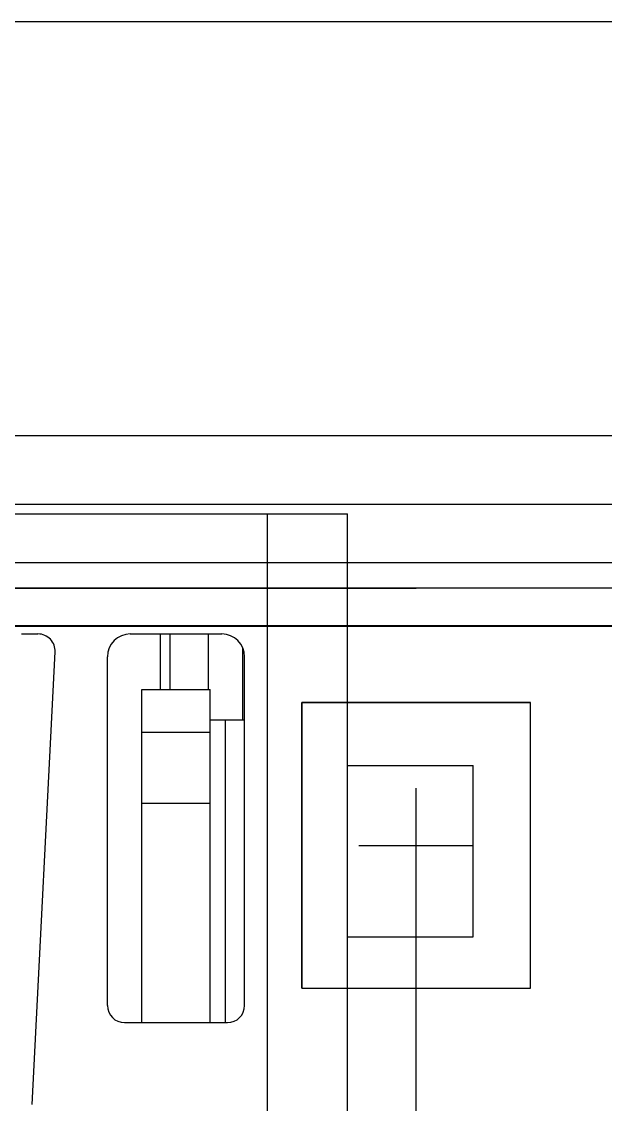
# Model space of a CAD drawing. Extents: x 28 to 300, y 18 to 330.
# Drawn here: x 227.58 to 232.68, y 190.3 to 199.77 of the extents above; entities that cross this region are included whole.
import ezdxf

# ---------------------------------------------------------------- set-up
doc = ezdxf.new("R2010")
doc.units = 0
for name, color, linetype in [('DRILLDRAWING', 1, 'CONTINUOUS'), ('INTERNALPLANE1', 76, 'CONTINUOUS'), ('INTERNALPLANE6', 136, 'CONTINUOUS'), ('KEEPOUTLAYER', 6, 'CONTINUOUS'), ('MECHANICAL1', 6, 'CONTINUOUS'), ('MECHANICAL14', 56, 'CONTINUOUS'), ('MECHANICAL8', 56, 'CONTINUOUS'), ('MECHANICAL9', 56, 'CONTINUOUS'), ('MIDLAYER1', 16, 'CONTINUOUS'), ('MIDLAYER3', 90, 'CONTINUOUS'), ('TOPLAYER', 1, 'CONTINUOUS'), ('TOPOVERLAY', 2, 'CONTINUOUS'), ('TOPPASTE', 8, 'CONTINUOUS'), ('TOPSOLDER', 216, 'CONTINUOUS')]:
    doc.layers.add(name, color=color, linetype=linetype)

msp = doc.modelspace()

# ---------------------------------------------------------------- linework, layer by layer
at = {"layer": 'DRILLDRAWING'}
msp.add_line((165.5596, 199.771), (248.6606, 199.771), dxfattribs=at)
at = {"layer": 'INTERNALPLANE1'}
for p, q in [((77.2998, 195.5495), (248.6998, 195.5495)), ((203.997, 195.039), (248.1894, 195.039))]:
    msp.add_line(p, q, dxfattribs=at)
at = {"layer": 'INTERNALPLANE6'}
for p, q in [((77.2998, 195.5495), (248.6998, 195.5495)), ((77.8103, 195.039), (248.1894, 195.039))]:
    msp.add_line(p, q, dxfattribs=at)
at = {"layer": 'KEEPOUTLAYER'}
msp.add_line((77.724, 194.818), (248.0386, 194.818), dxfattribs=at)
at = {"layer": 'MECHANICAL1'}
msp.add_line((77.2998, 195.5495), (248.6998, 195.5495), dxfattribs=at)
at = {"layer": 'MECHANICAL14'}
for p, q in [((222.7256, 195.4643), (230.4256, 195.4643)), ((229.7256, 186.2643), (229.7256, 195.4643)), ((230.4256, 186.9643), (230.4256, 195.4643)), ((227.5756, 194.4143), (227.7183, 194.4143)), ((228.5256, 194.4143), (229.3256, 194.4143)), ((228.789, 193.9294), (228.789, 194.4143)), ((228.8756, 193.9294), (228.8756, 194.4143)), ((229.2088, 193.9294), (229.2088, 194.4143)), ((229.5088, 193.6643), (229.5088, 194.2902)), ((227.6676, 190.2991), (227.8681, 194.2567)), ((228.3256, 191.1643), (228.3256, 194.2143)), ((229.5256, 191.1643), (229.5256, 194.2143)), ((228.6256, 193.9294), (229.2256, 193.9294)), ((228.6256, 191.0143), (228.6256, 193.9294)), ((229.2256, 191.0143), (229.2256, 193.9294)), ((229.2256, 193.6643), (229.5256, 193.6643)), ((229.3586, 191.0143), (229.3586, 193.6643)), ((228.6256, 193.5552), (229.2256, 193.5552)), ((230.4256, 193.2643), (231.5256, 193.2643)), ((231.5256, 191.7643), (231.5256, 193.2643)), ((228.6256, 192.9326), (229.2256, 192.9326)), ((230.4256, 191.7643), (231.5256, 191.7643)), ((228.4756, 191.0143), (229.3756, 191.0143))]:
    msp.add_line(p, q, dxfattribs=at)
for centre, radius, start, end in [((227.7183, 194.2643), 0.15, 357.09863, 90), ((228.5256, 194.2143), 0.2, 90, 180), ((229.3256, 194.2143), 0.2, 0, 90), ((228.4756, 191.1643), 0.15, 180, 270), ((229.3756, 191.1643), 0.15, 270, 360)]:
    msp.add_arc(centre, radius, start, end, dxfattribs=at)
at = {"layer": 'MECHANICAL8'}
for p, q in [((226.5756, 194.8143), (231.0256, 194.8143)), ((230.0256, 191.3143), (230.0256, 193.8143)), ((230.0256, 193.8143), (232.0256, 193.8143)), ((232.0256, 191.3143), (232.0256, 193.8143)), ((231.0256, 192.5643), (231.0256, 193.0643)), ((230.5256, 192.5643), (231.0256, 192.5643)), ((231.0256, 192.5643), (231.5256, 192.5643)), ((231.0256, 192.0643), (231.0256, 192.5643)), ((230.0256, 191.3143), (232.0256, 191.3143))]:
    msp.add_line(p, q, dxfattribs=at)
at = {"layer": 'MECHANICAL9'}
msp.add_line((198.3838, 196.1495), (249.2998, 196.1495), dxfattribs=at)
at = {"layer": 'MIDLAYER1'}
msp.add_line((166.2126, 194.4397), (247.6352, 194.4915), dxfattribs=at)
at = {"layer": 'MIDLAYER3'}
msp.add_line((166.0832, 194.4747), (247.6588, 194.4915), dxfattribs=at)
at = {"layer": 'TOPLAYER'}
for p, q in [((232.0256, 193.8143), (230.0256, 193.8143)), ((230.0256, 193.8143), (230.0256, 191.3143)), ((232.0256, 191.3143), (232.0256, 193.8143)), ((231.0256, 187.0643), (231.0256, 192.5643)), ((230.0256, 191.3143), (232.0256, 191.3143))]:
    msp.add_line(p, q, dxfattribs=at)
at = {"layer": 'TOPOVERLAY'}
for p, q in [((222.7256, 195.4643), (230.4256, 195.4643)), ((229.7256, 186.2643), (229.7256, 195.4643)), ((230.4256, 194.1143), (230.4256, 195.4643)), ((227.5756, 194.4143), (227.7183, 194.4143)), ((228.5256, 194.4143), (229.3256, 194.4143)), ((228.789, 193.9294), (228.789, 194.4143)), ((228.8756, 193.9294), (228.8756, 194.4143)), ((229.2088, 193.9294), (229.2088, 194.4143)), ((229.5088, 193.6643), (229.5088, 194.2902)), ((227.6676, 190.2991), (227.8681, 194.2567)), ((228.3256, 191.1643), (228.3256, 194.2143)), ((229.5256, 191.1643), (229.5256, 194.2143)), ((228.6256, 193.9294), (229.2256, 193.9294)), ((228.6256, 191.0143), (228.6256, 193.9294)), ((229.2256, 191.0143), (229.2256, 193.9294)), ((229.2256, 193.6643), (229.5256, 193.6643)), ((229.3586, 191.0143), (229.3586, 193.6643)), ((228.6256, 193.5552), (229.2256, 193.5552)), ((228.6256, 192.9326), (229.2256, 192.9326)), ((228.4756, 191.0143), (229.3756, 191.0143)), ((230.4256, 188.6143), (230.4256, 191.0143))]:
    msp.add_line(p, q, dxfattribs=at)
for centre, radius, start, end in [((227.7183, 194.2643), 0.15, 357.09863, 90), ((228.5256, 194.2143), 0.2, 90, 180), ((229.3256, 194.2143), 0.2, 0, 90), ((228.4756, 191.1643), 0.15, 180, 270), ((229.3756, 191.1643), 0.15, 270, 360)]:
    msp.add_arc(centre, radius, start, end, dxfattribs=at)
at = {"layer": 'TOPPASTE'}
for p, q in [((232.0256, 193.8143), (230.0256, 193.8143)), ((230.0256, 193.8143), (230.0256, 191.3143)), ((232.0256, 191.3143), (232.0256, 193.8143)), ((230.0256, 191.3143), (232.0256, 191.3143))]:
    msp.add_line(p, q, dxfattribs=at)
at = {"layer": 'TOPSOLDER'}
for p, q in [((232.0256, 193.8143), (230.0256, 193.8143)), ((230.0256, 193.8143), (230.0256, 191.3143)), ((232.0256, 191.3143), (232.0256, 193.8143)), ((230.0256, 191.3143), (232.0256, 191.3143))]:
    msp.add_line(p, q, dxfattribs=at)

doc.saveas('drawing.dxf')
